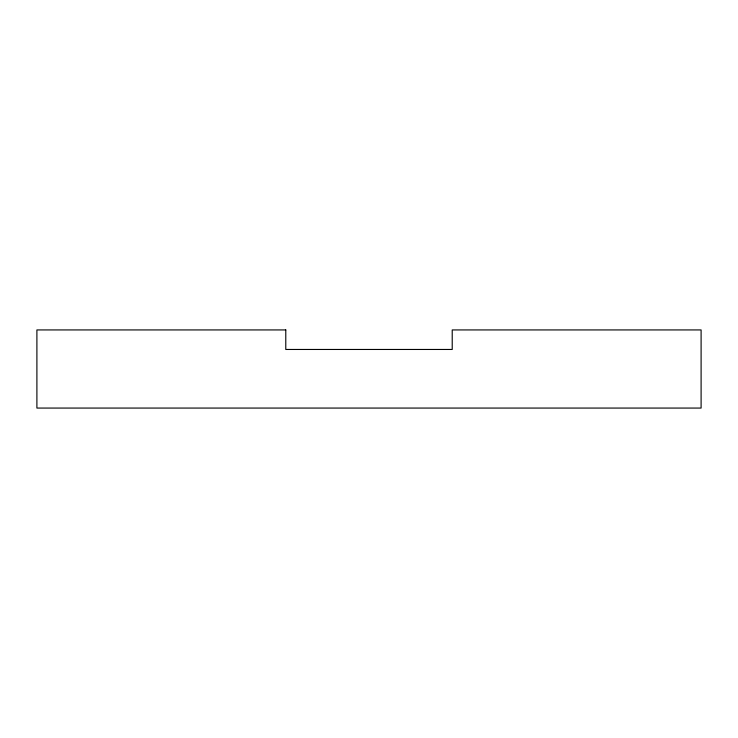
<?xml version="1.0" encoding="UTF-8"?>
<svg xmlns="http://www.w3.org/2000/svg" width="738" height="738" viewBox="0 0 738 738"><rect width="100%" height="100%" fill="white"/><g stroke="black" fill="none" stroke-linecap="round" stroke-linejoin="round"><path stroke-width="1.11" d="M285.781 329.932L36.9 329.932L36.9 408.068L701.1 408.068L701.1 329.932L452.219 329.932L452.219 349.461L285.781 349.461L285.781 329.932"/></g></svg>
